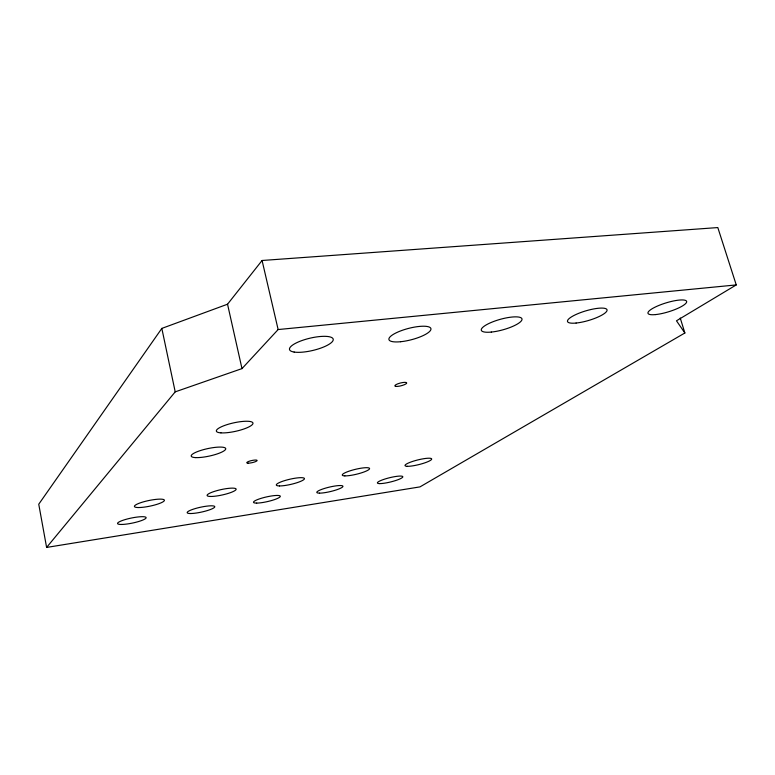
<?xml version="1.0" encoding="UTF-8"?>
<svg xmlns="http://www.w3.org/2000/svg" width="775" height="775" viewBox="0 0 775 775"><rect width="100%" height="100%" fill="white"/><g stroke="black" fill="none" stroke-linecap="round" stroke-linejoin="round"><path stroke-width="1.16" d="M684.868 332.988L676.478 320.802L736.25 284.919L717.815 227.569L262.076 260.487L227.54 304.207L161.83 328.406L38.75 504.215L46.607 547.431L419.982 486.884L684.868 332.988L680.237 318.021M46.607 547.431L175.208 391.859L241.984 368.609L278.138 329.549L736.25 284.919M262.076 260.487L278.138 329.549M227.54 304.207L241.984 368.609M161.83 328.406L175.208 391.859M395.88 386.396A6.123 1.434 -14.2 0 0 406.139 383.741A6.123 1.434 -14.2 0 0 400.287 383.034A6.123 1.434 -14.2 0 0 395.88 386.396M248.019 463.169A5.338 1.085 -12.6 0 0 256.874 460.892A5.338 1.085 -12.6 0 0 250.916 460.728A5.338 1.085 -12.6 0 0 248.019 463.169M655.466 314.592A20.218 4.621 -17.1 0 0 686.514 302.395A20.218 4.621 -17.1 0 0 659.98 305.001A20.218 4.621 -17.1 0 0 655.466 314.592M576.096 323.039A20.615 4.999 -16.5 0 0 607.019 310.572A20.615 4.999 -16.5 0 0 578.654 313.352A20.615 4.999 -16.5 0 0 576.096 323.039M491.311 332.068A21.099 5.406 -15.6 0 0 522.021 319.3A21.099 5.406 -15.6 0 0 491.621 322.284A21.099 5.406 -15.6 0 0 491.311 332.068M400.549 341.727A21.7 5.842 -14.6 0 0 430.929 328.658A21.7 5.842 -14.6 0 0 398.282 331.865A21.7 5.842 -14.6 0 0 400.549 341.727M294.122 352.053A22.465 6.297 -13.3 0 0 331.69 342.317A22.465 6.297 -13.3 0 0 308.324 338.597A22.465 6.297 -13.3 0 0 294.122 352.053M195.775 457.608A17.66 3.817 -12.2 0 0 224.963 450.13A17.66 3.817 -12.2 0 0 204.648 449.335A17.66 3.817 -12.2 0 0 195.775 457.608M220.953 432.867A18.736 4.33 -12.4 0 0 252.049 424.874A18.736 4.33 -12.4 0 0 230.989 423.508A18.736 4.33 -12.4 0 0 220.953 432.867M138.851 507.538A15.345 2.868 -11.8 0 0 163.942 501.144A15.345 2.868 -11.8 0 0 145.409 501.318A15.345 2.868 -11.8 0 0 138.851 507.538M121.927 524.452A14.618 2.577 -11.7 0 0 145.748 518.398A14.618 2.577 -11.7 0 0 127.856 518.843A14.618 2.577 -11.7 0 0 121.927 524.452M210.907 496.465A14.851 2.742 -12.4 0 0 235.464 490.217A14.851 2.742 -12.4 0 0 218.55 490.207A14.851 2.742 -12.4 0 0 210.907 496.465M190.892 513.525A14.153 2.48 -12.3 0 0 214.22 507.596A14.153 2.48 -12.3 0 0 197.809 507.867A14.153 2.48 -12.3 0 0 190.892 513.525M279.494 485.935A14.425 2.625 -13 0 0 303.548 479.822A14.425 2.625 -13 0 0 288.126 479.647A14.425 2.625 -13 0 0 279.494 485.935M256.69 503.101A13.756 2.383 -12.8 0 0 279.562 497.298A13.756 2.383 -12.8 0 0 264.517 497.395A13.756 2.383 -12.8 0 0 256.69 503.101M344.865 475.889A14.066 2.509 -13.6 0 0 368.425 469.912A14.066 2.509 -13.6 0 0 354.369 469.592A14.066 2.509 -13.6 0 0 344.865 475.889M319.542 493.142A13.417 2.277 -13.3 0 0 341.969 487.456A13.417 2.277 -13.3 0 0 328.183 487.407A13.417 2.277 -13.3 0 0 319.542 493.142M407.243 466.308A13.756 2.393 -14 0 0 430.328 460.457A13.756 2.393 -14 0 0 417.531 460.001A13.756 2.393 -14 0 0 407.243 466.308M379.643 483.61A13.117 2.18 -13.8 0 0 401.644 478.039A13.117 2.18 -13.8 0 0 389.021 477.865A13.117 2.18 -13.8 0 0 379.643 483.61"/></g></svg>
